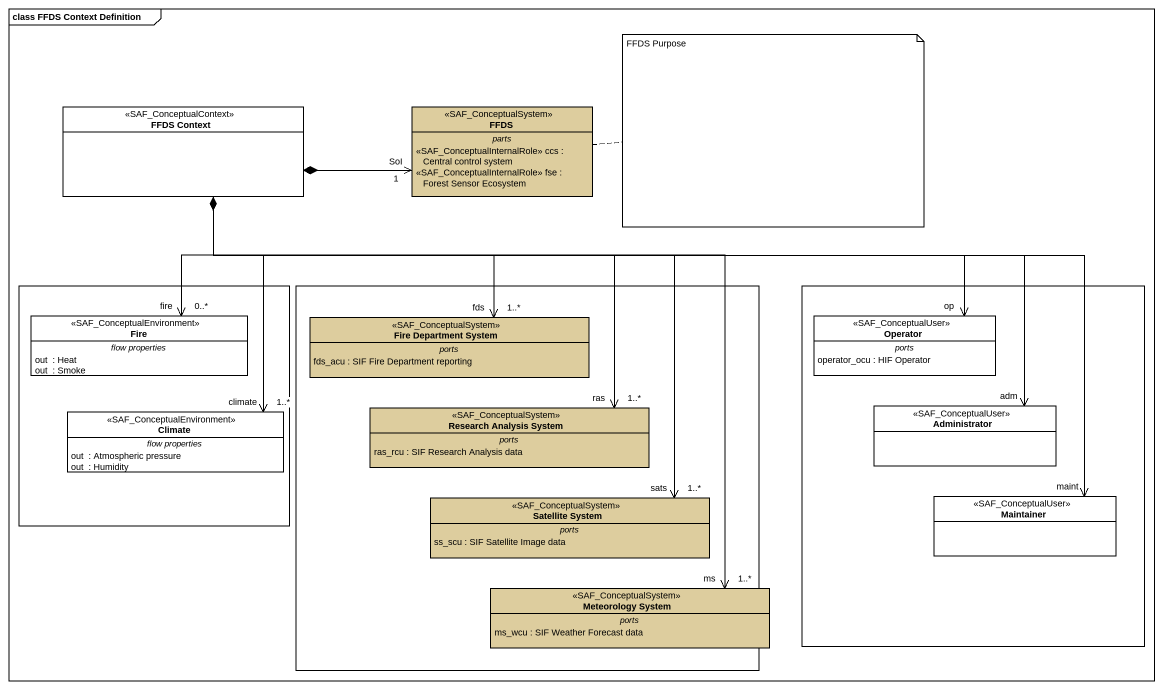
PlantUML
@startuml
mainframe class FFDS Context Definition
hide circle
hide empty members
class "FFDS Context" as FFDS_Context <<SAF_ConceptualContext>>
class FFDS <<SAF_ConceptualSystem>> #DDCD9E {
  -- parts --
  <<SAF_ConceptualInternalRole>> ccs : Central control system
  <<SAF_ConceptualInternalRole>> fse : Forest Sensor Ecosystem
}
rectangle " " as rectangle1 {
  class Fire <<SAF_ConceptualEnvironment>> {
    -- flow properties --
    out  : Heat
    out  : Smoke
  }
  class Climate <<SAF_ConceptualEnvironment>> {
    -- flow properties --
    out  : Atmospheric pressure
    out  : Humidity
  }
}
rectangle " " as rectangle2 {
  class "Fire Department System" as Fire_Department_System <<SAF_ConceptualSystem>> #DDCD9E {
    -- ports --
    fds_acu : SIF Fire Department reporting
  }
  class "Research Analysis System" as Research_Analysis_System <<SAF_ConceptualSystem>> #DDCD9E {
    -- ports --
    ras_rcu : SIF Research Analysis data
  }
  class "Satellite System" as Satellite_System <<SAF_ConceptualSystem>> #DDCD9E {
    -- ports --
    ss_scu : SIF Satellite Image data
  }
}
rectangle " " as rectangle3 {
  class Operator <<SAF_ConceptualUser>> {
    -- ports --
    operator_ocu : HIF Operator
  }
  class Administrator <<SAF_ConceptualUser>>
  class Maintainer <<SAF_ConceptualUser>>
}
class "Meteorology System" as Meteorology_System <<SAF_ConceptualSystem>> #DDCD9E {
  -- ports --
  ms_wcu : SIF Weather Forecast data
}
FFDS_Context *-right-> "1\nSoI" FFDS
FFDS_Context *--> "0..*\nfire" Fire
FFDS_Context *--> "1..*\nfds" Fire_Department_System
FFDS_Context *-right-> "op" Operator
FFDS_Context *--> "1..*\nclimate" Climate
FFDS_Context *--> "1..*\nras" Research_Analysis_System
FFDS_Context *-right-> "adm" Administrator
FFDS_Context *--> "1..*\nsats" Satellite_System
FFDS_Context *-right-> "maint" Maintainer
FFDS_Context *--> "1..*\nms" Meteorology_System
note right of FFDS : FFDS Purpose
@enduml
